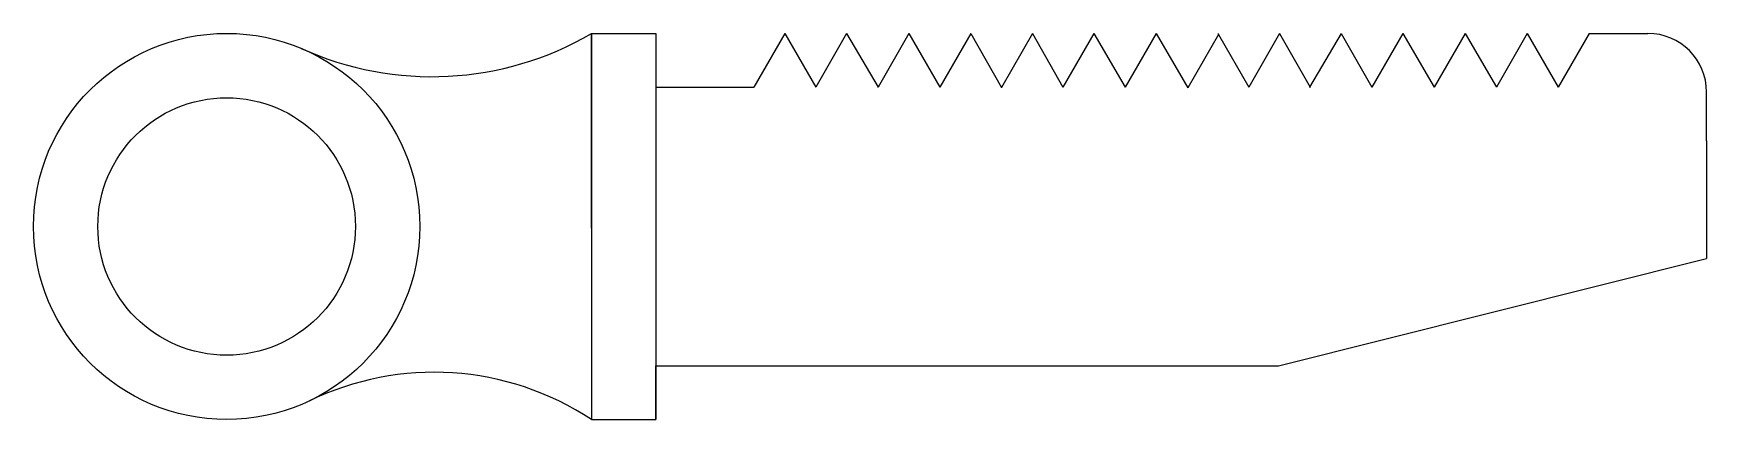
# Model space of a CAD drawing. Header units: centimetres. Extents: x 16.5 to 51.6, y 9.8 to 17.9.
import ezdxf

# ---------------------------------------------------------------- set-up
doc = ezdxf.new("R2010")
doc.units = ezdxf.units.CM
for name, color, linetype in [('Cerc mare', 22, 'Continuous'), ('Cerc mic', 50, 'Continuous'), ('Contur', 6, 'Continuous'), ('Dreptungi', 150, 'Continuous'), ('Triunghiuri', 4, 'Continuous')]:
    doc.layers.add(name, color=color, linetype=linetype)

msp = doc.modelspace()

# ---------------------------------------------------------------- linework, layer by layer
for p, q in [((41.349, 17.826), (41.349, 17.851)), ((29.557, 16.726), (31.608, 16.726)), ((32.907, 16.726), (32.909, 16.726)), ((32.907, 16.726), (32.909, 16.726)), ((32.907, 16.726), (32.909, 16.726)), ((34.212, 16.726), (34.218, 16.726)), ((34.212, 16.726), (34.218, 16.726)), ((34.212, 16.726), (34.218, 16.726)), ((35.51, 16.726), (35.511, 16.726)), ((36.8, 16.726), (36.809, 16.726)), ((36.8, 16.726), (36.811, 16.726)), ((36.8, 16.726), (36.811, 16.726)), ((36.8, 16.726), (36.811, 16.726)), ((39.395, 16.726), (39.396, 16.726)), ((39.395, 16.726), (39.396, 16.726)), ((40.699, 16.726), (40.721, 16.726)), ((40.699, 16.726), (40.721, 16.726)), ((40.699, 16.726), (40.721, 16.726)), ((43.259, 16.726), (43.272, 16.726)), ((43.259, 16.726), (43.272, 16.726)), ((44.566, 16.726), (44.567, 16.726)), ((44.566, 16.726), (44.567, 16.726)), ((44.566, 16.726), (44.567, 16.726))]:
    msp.add_line(p, q)
msp.add_arc((24.54, 24.289), 7.424, 299.5978, 299.8796)
at = {"layer": 'Cerc mare'}
msp.add_circle((20.558, 13.802), 4.05, dxfattribs=at)
at = {"layer": 'Cerc mic'}
msp.add_circle((20.558, 13.802), 2.7, dxfattribs=at)
at = {"layer": 'Contur'}
for p, q in [((49.121, 17.851), (50.352, 17.851)), ((29.557, 16.726), (31.608, 16.726)), ((51.583, 15.601), (51.583, 16.621)), ((51.583, 15.601), (51.583, 13.127)), ((42.606, 10.877), (51.583, 13.127)), ((29.557, 9.752), (29.557, 10.877)), ((29.557, 10.877), (42.606, 10.877))]:
    msp.add_line(p, q, dxfattribs=at)
for centre, radius, start, end in [((24.861, 23.572), 6.628, 245.6099, 300.3222), ((50.352, 16.621), 1.231, 0, 90), ((24.908, 4.761), 5.983, 56.5275, 116.0658)]:
    msp.add_arc(centre, radius, start, end, dxfattribs=at)
at = {"layer": 'Dreptungi'}
for p, q in [((28.207, 13.764), (28.207, 17.851)), ((28.207, 17.851), (28.207, 9.752)), ((28.207, 17.851), (29.557, 17.851)), ((29.557, 17.851), (29.557, 9.752)), ((29.557, 17.851), (29.557, 16.726)), ((29.557, 9.752), (29.557, 10.877)), ((28.207, 9.752), (29.557, 9.752))]:
    msp.add_line(p, q, dxfattribs=at)
at = {"layer": 'Triunghiuri'}
for p, q in [((32.257, 17.851), (31.608, 16.726)), ((32.257, 17.851), (32.907, 16.726)), ((33.556, 17.851), (32.909, 16.726)), ((33.556, 17.851), (34.215, 16.721)), ((34.861, 17.851), (34.215, 16.721)), ((34.861, 17.851), (35.51, 16.726)), ((36.159, 17.851), (35.51, 16.726)), ((36.159, 17.851), (36.805, 16.716)), ((37.449, 17.851), (36.805, 16.716)), ((37.449, 17.851), (38.091, 16.726)), ((38.741, 17.851), (38.091, 16.726)), ((38.741, 17.851), (39.396, 16.726)), ((40.046, 17.851), (39.395, 16.726)), ((40.046, 17.851), (40.71, 16.708)), ((41.349, 17.826), (40.71, 16.708)), ((41.349, 17.826), (41.984, 16.726)), ((42.633, 17.851), (41.984, 16.726)), ((42.633, 17.851), (43.272, 16.726)), ((43.922, 17.851), (43.259, 16.726)), ((43.922, 17.851), (44.567, 16.726)), ((45.216, 17.851), (44.567, 16.726)), ((45.216, 17.851), (45.871, 16.726)), ((46.521, 17.851), (45.871, 16.726)), ((46.521, 17.851), (47.176, 16.726)), ((47.825, 17.851), (47.176, 16.726)), ((47.825, 17.851), (48.472, 16.726)), ((49.121, 17.851), (48.472, 16.726))]:
    msp.add_line(p, q, dxfattribs=at)

doc.saveas('drawing.dxf')
